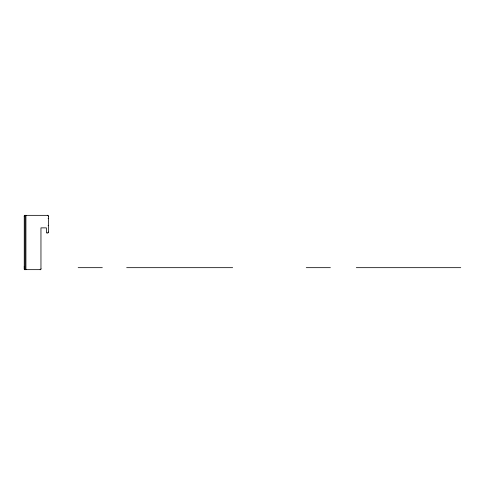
<?xml version="1.0" encoding="UTF-8"?>
<svg xmlns="http://www.w3.org/2000/svg" width="485" height="485" viewBox="0 0 485 485"><rect width="100%" height="100%" fill="white"/><g stroke="black" fill="none" stroke-linecap="round" stroke-linejoin="round"><path stroke-width="0.73" d="M47.645 215.346L25.087 215.346L25.087 269.654L40.128 269.654M48.088 218.292L48.482 218.292M48.088 225.398L48.482 225.398M47.645 232.891L46.39 232.891L46.39 227.877L40.958 227.877L40.958 268.817M78.176 267.671L102.317 267.671M126.67 267.671L232.661 267.671M306.265 267.671L330.4 267.671M356.305 267.671L460.75 267.671M48.482 216.183L48.482 232.054M25.923 215.346L25.923 269.654M24.25 216.183L24.25 268.817M24.165 216.177A0.928 0.928 0 0 1 25.087 215.255M24.468 267.514A0.928 0.928 0 0 1 24.165 266.835M41.049 268.823A0.928 0.928 0 0 1 40.128 269.745M48.567 232.054A0.928 0.928 0 0 1 47.645 232.976M47.645 215.255A0.928 0.928 0 0 1 48.567 216.177M25.087 269.745A0.928 0.928 0 0 1 24.165 268.823"/></g></svg>
